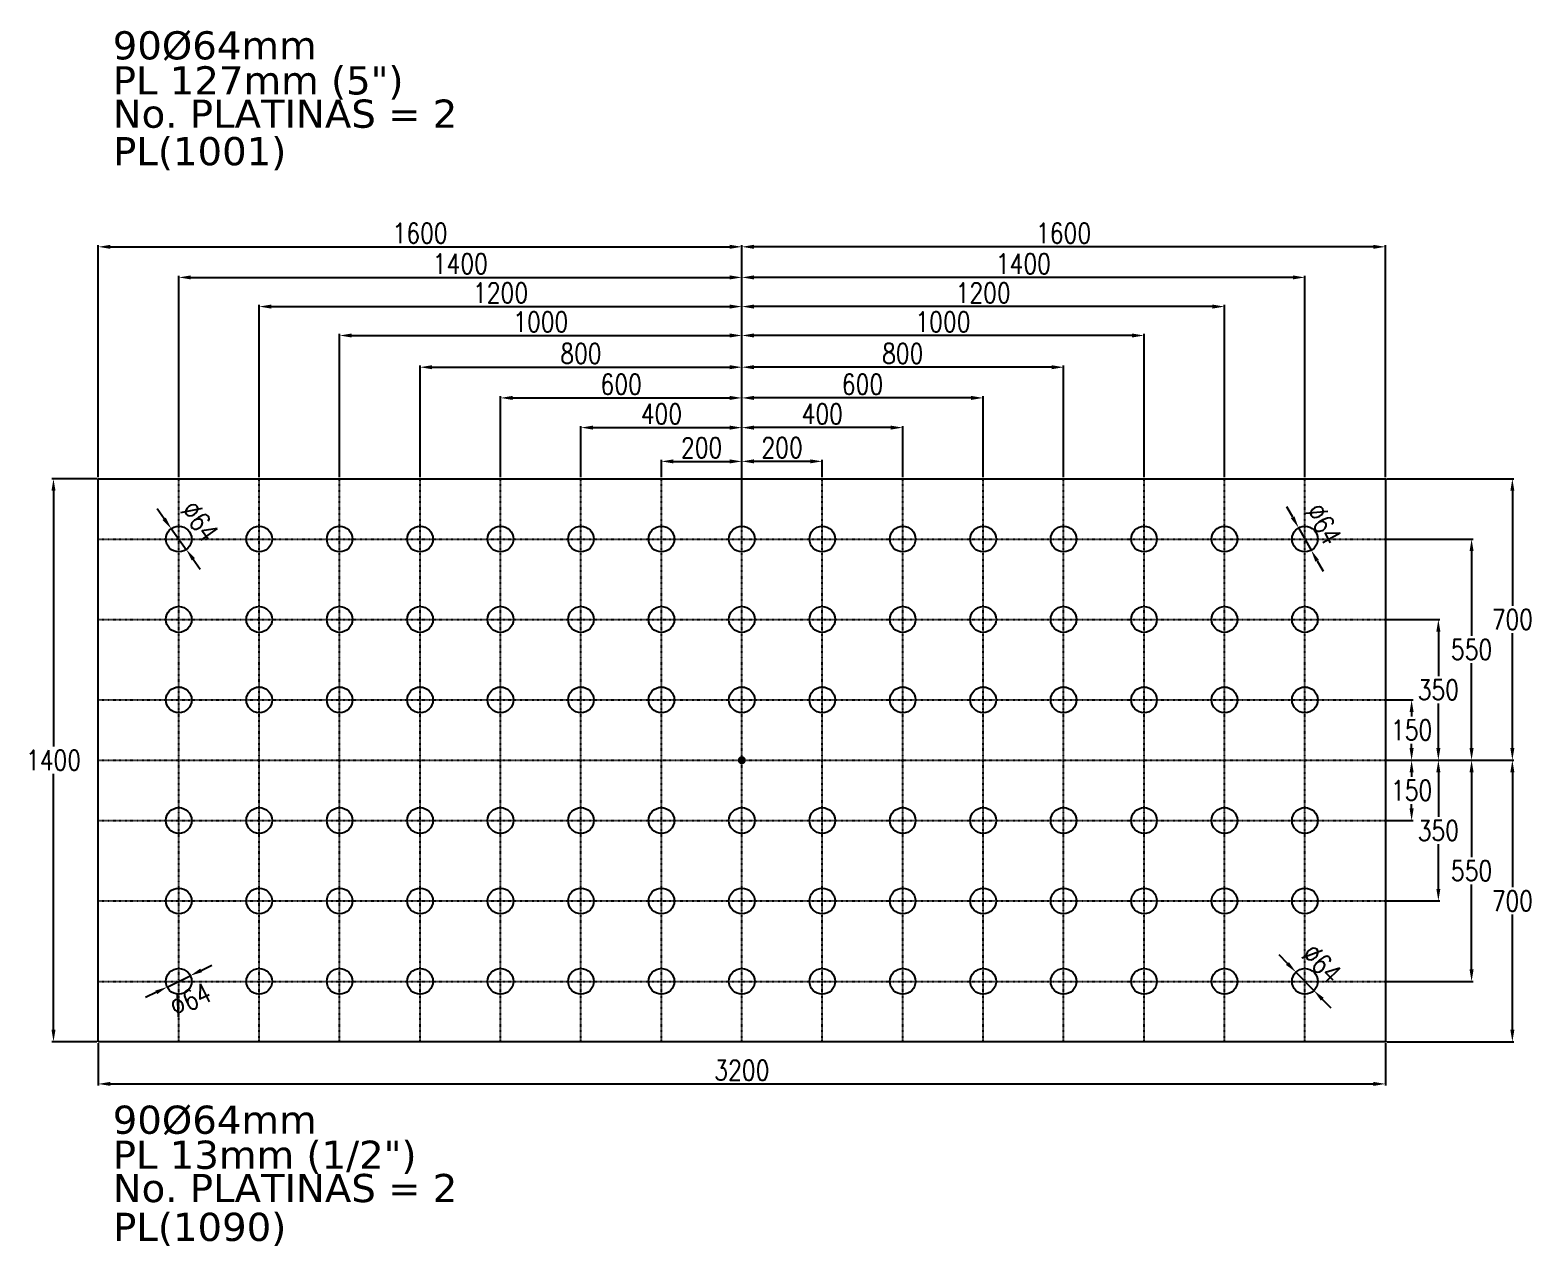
# Model space of a CAD drawing. Header units: millimetres. Extents: x 1541 to 289025, y -12015 to 47026.
# Drawn here: x 2086 to 5818, y 3907 to 6930 of the extents above; entities that cross this region are included whole.
import ezdxf

# ---------------------------------------------------------------- set-up
doc = ezdxf.new("R2010")
doc.units = ezdxf.units.MM
doc.header["$LTSCALE"] = 0.1
doc.linetypes.add('DASHDOT', pattern=[25.4, 12.7, -6.35, 0, -6.35])
for name, color, linetype in [('COTAS', 8, 'Continuous'), ('EJE PERNOS', 1, 'DASHDOT'), ('PERNOS', 3, 'Continuous'), ('PLATINA', 5, 'Continuous'), ('TEXTO GENERAL', 3, 'Continuous')]:
    doc.layers.add(name, color=color, linetype=linetype)
doc.styles.add('CNI_COTAS', font='romans.shx', dxfattribs={"width": 0.8})
doc.styles.add('VERDANA', font='verdana.ttf')
doc.dimstyles.new('1.3', dxfattribs={"dimscale": 0, "dimtxt": 50, "dimasz": 30, "dimexe": 4, "dimexo": 4, "dimgap": 9, "dimtad": 1, "dimdec": 0, "dimzin": 4, "dimdsep": 46, "dimtxsty": 'CNI_COTAS', "dimcen": 0, "dimclrd": 256, "dimclrt": 3, "dimadec": 0, "dimazin": 0, "dimtfac": 1, "dimtdec": 0, "dimtmove": 2, "dimatfit": 0, "dimfxl": 0.05, "dimtolj": 1, "dimtzin": 0, "dimarcsym": 0})

# ---------------------------------------------------------------- blocks, each defined once
blk = doc.blocks.new('*D2295')
at = {"layer": 'COTAS', "color": 0, "lineweight": -2, "ltscale": 3, "transparency": 16777216}
for p, q in [((5460.1, 5664.6), (5674.5, 5664.6)), ((5460.1, 5114.6), (5674.5, 5114.6))]:
    blk.add_line(p, q, dxfattribs=at)
at = {"layer": 'COTAS', "lineweight": -2, "ltscale": 3, "transparency": 16777216}
for p, q in [((5670.5, 5634.6), (5670.5, 5423.6)), ((5670.5, 5144.6), (5670.5, 5355.6))]:
    blk.add_line(p, q, dxfattribs=at)
at = {"layer": 'COTAS', "ltscale": 3, "transparency": 16777216}
for points in [[(5665.5, 5634.6), (5675.5, 5634.6), (5670.5, 5664.6)], [(5665.5, 5144.6), (5675.5, 5144.6), (5670.5, 5114.6)]]:
    blk.add_solid(points, dxfattribs=at)
at = {"layer": 'Defpoints', "color": 0, "ltscale": 3, "transparency": 16777216}
for p in [(5456.1, 5664.6), (5456.1, 5114.6), (5670.5, 5114.6)]:
    blk.add_point(p, dxfattribs=at)
at = {"layer": 'COTAS', "color": 3, "ltscale": 3, "transparency": 16777216, "insert": (5670.5, 5389.6), "char_height": 50, "attachment_point": 5, "rotation": 0.2, "style": 'CNI_COTAS'}
blk.add_mtext('\\A1;550', dxfattribs=at)
blk = doc.blocks.new('*D2738')
at = {"layer": 'COTAS', "color": 0, "lineweight": -2, "transparency": 16777216}
for p, q in [((2252.1, 5814.6), (2140.6, 5814.6)), ((2252.1, 4414.6), (2140.6, 4414.6))]:
    blk.add_line(p, q, dxfattribs=at)
at = {"layer": 'COTAS', "lineweight": -2, "transparency": 16777216}
for p, q in [((2144.6, 5784.6), (2144.6, 5148.6)), ((2144.6, 4444.6), (2144.6, 5080.6))]:
    blk.add_line(p, q, dxfattribs=at)
at = {"layer": 'COTAS', "transparency": 16777216}
for points in [[(2139.6, 5784.6), (2149.6, 5784.6), (2144.6, 5814.6)], [(2139.6, 4444.6), (2149.6, 4444.6), (2144.6, 4414.6)]]:
    blk.add_solid(points, dxfattribs=at)
at = {"layer": 'Defpoints', "color": 0, "transparency": 16777216}
for p in [(2144.6, 5814.6), (2256.1, 5814.6), (2256.1, 4414.6)]:
    blk.add_point(p, dxfattribs=at)
at = {"layer": 'COTAS', "color": 3, "transparency": 16777216, "insert": (2144.6, 5114.6), "char_height": 50, "attachment_point": 5, "rotation": 0.2, "style": 'CNI_COTAS'}
blk.add_mtext('\\A1;1400', dxfattribs=at)
blk = doc.blocks.new('*D2739')
at = {"layer": 'COTAS', "color": 0, "lineweight": -2, "transparency": 16777216}
for p, q in [((2256.1, 4410.6), (2256.1, 4305.6)), ((5456.1, 4410.6), (5456.1, 4305.6))]:
    blk.add_line(p, q, dxfattribs=at)
at = {"layer": 'COTAS', "lineweight": -2, "transparency": 16777216}
blk.add_line((2286.1, 4309.6), (5426.1, 4309.6), dxfattribs=at)
at = {"layer": 'COTAS', "transparency": 16777216}
for points in [[(2286.1, 4314.6), (2286.1, 4304.6), (2256.1, 4309.6)], [(5426.1, 4314.6), (5426.1, 4304.6), (5456.1, 4309.6)]]:
    blk.add_solid(points, dxfattribs=at)
at = {"layer": 'Defpoints', "color": 0, "transparency": 16777216}
for p in [(2256.1, 4414.6), (5456.1, 4414.6), (5456.1, 4309.6)]:
    blk.add_point(p, dxfattribs=at)
at = {"layer": 'COTAS', "color": 3, "transparency": 16777216, "insert": (3856.1, 4343.6), "char_height": 50, "attachment_point": 5, "style": 'CNI_COTAS'}
blk.add_mtext('\\A1;3200', dxfattribs=at)
blk = doc.blocks.new('*D2296')
at = {"layer": 'COTAS', "color": 0, "lineweight": -2, "ltscale": 3, "transparency": 16777216}
for p, q in [((5460.1, 5114.6), (5525.4, 5114.6)), ((5460.1, 4964.6), (5525.4, 4964.6))]:
    blk.add_line(p, q, dxfattribs=at)
at = {"layer": 'COTAS', "lineweight": -2, "ltscale": 3, "transparency": 16777216}
for p, q in [((5521.4, 5084.6), (5521.4, 5073.6)), ((5521.4, 4994.6), (5521.4, 5005.6))]:
    blk.add_line(p, q, dxfattribs=at)
at = {"layer": 'COTAS', "ltscale": 3, "transparency": 16777216}
for points in [[(5516.4, 5084.6), (5526.4, 5084.6), (5521.4, 5114.6)], [(5516.4, 4994.6), (5526.4, 4994.6), (5521.4, 4964.6)]]:
    blk.add_solid(points, dxfattribs=at)
at = {"layer": 'Defpoints', "color": 0, "ltscale": 3, "transparency": 16777216}
for p in [(5456.1, 5114.6), (5521.4, 5114.6), (5456.1, 4964.6)]:
    blk.add_point(p, dxfattribs=at)
at = {"layer": 'COTAS', "color": 3, "ltscale": 3, "transparency": 16777216, "insert": (5521.4, 5039.6), "char_height": 50, "attachment_point": 5, "rotation": 0.2, "style": 'CNI_COTAS'}
blk.add_mtext('\\A1;150', dxfattribs=at)
blk = doc.blocks.new('*D2297')
at = {"layer": 'COTAS', "color": 0, "lineweight": -2, "ltscale": 3, "transparency": 16777216}
for p, q in [((5460.1, 5114.6), (5591.9, 5114.6)), ((5460.1, 4764.6), (5591.9, 4764.6))]:
    blk.add_line(p, q, dxfattribs=at)
at = {"layer": 'COTAS', "lineweight": -2, "ltscale": 3, "transparency": 16777216}
for p, q in [((5587.9, 5084.6), (5587.9, 4973.6)), ((5587.9, 4794.6), (5587.9, 4905.6))]:
    blk.add_line(p, q, dxfattribs=at)
at = {"layer": 'COTAS', "ltscale": 3, "transparency": 16777216}
for points in [[(5582.9, 5084.6), (5592.9, 5084.6), (5587.9, 5114.6)], [(5582.9, 4794.6), (5592.9, 4794.6), (5587.9, 4764.6)]]:
    blk.add_solid(points, dxfattribs=at)
at = {"layer": 'Defpoints', "color": 0, "ltscale": 3, "transparency": 16777216}
for p in [(5456.1, 5114.6), (5587.9, 5114.6), (5456.1, 4764.6)]:
    blk.add_point(p, dxfattribs=at)
at = {"layer": 'COTAS', "color": 3, "ltscale": 3, "transparency": 16777216, "insert": (5587.9, 4939.6), "char_height": 50, "attachment_point": 5, "rotation": 0.2, "style": 'CNI_COTAS'}
blk.add_mtext('\\A1;350', dxfattribs=at)
blk = doc.blocks.new('*D2298')
at = {"layer": 'COTAS', "color": 0, "lineweight": -2, "ltscale": 3, "transparency": 16777216}
for p, q in [((5460.1, 5114.6), (5674.5, 5114.6)), ((5460.1, 4564.6), (5674.5, 4564.6))]:
    blk.add_line(p, q, dxfattribs=at)
at = {"layer": 'COTAS', "lineweight": -2, "ltscale": 3, "transparency": 16777216}
for p, q in [((5670.5, 5084.6), (5670.5, 4873.6)), ((5670.5, 4594.6), (5670.5, 4805.6))]:
    blk.add_line(p, q, dxfattribs=at)
at = {"layer": 'COTAS', "ltscale": 3, "transparency": 16777216}
for points in [[(5665.5, 5084.6), (5675.5, 5084.6), (5670.5, 5114.6)], [(5665.5, 4594.6), (5675.5, 4594.6), (5670.5, 4564.6)]]:
    blk.add_solid(points, dxfattribs=at)
at = {"layer": 'Defpoints', "color": 0, "ltscale": 3, "transparency": 16777216}
for p in [(5456.1, 5114.6), (5670.5, 5114.6), (5456.1, 4564.6)]:
    blk.add_point(p, dxfattribs=at)
at = {"layer": 'COTAS', "color": 3, "ltscale": 3, "transparency": 16777216, "insert": (5670.5, 4839.6), "char_height": 50, "attachment_point": 5, "rotation": 0.2, "style": 'CNI_COTAS'}
blk.add_mtext('\\A1;550', dxfattribs=at)
blk = doc.blocks.new('*D2299')
at = {"layer": 'COTAS', "color": 0, "lineweight": -2, "ltscale": 3, "transparency": 16777216}
for p, q in [((5460.1, 5114.6), (5775.9, 5114.6)), ((5460.1, 4414.6), (5775.9, 4414.6))]:
    blk.add_line(p, q, dxfattribs=at)
at = {"layer": 'COTAS', "lineweight": -2, "ltscale": 3, "transparency": 16777216}
for p, q in [((5771.9, 5084.6), (5771.9, 4798.6)), ((5771.9, 4444.6), (5771.9, 4730.6))]:
    blk.add_line(p, q, dxfattribs=at)
at = {"layer": 'COTAS', "ltscale": 3, "transparency": 16777216}
for points in [[(5766.9, 5084.6), (5776.9, 5084.6), (5771.9, 5114.6)], [(5766.9, 4444.6), (5776.9, 4444.6), (5771.9, 4414.6)]]:
    blk.add_solid(points, dxfattribs=at)
at = {"layer": 'Defpoints', "color": 0, "ltscale": 3, "transparency": 16777216}
for p in [(5456.1, 5114.6), (5771.9, 5114.6), (5456.1, 4414.6)]:
    blk.add_point(p, dxfattribs=at)
at = {"layer": 'COTAS', "color": 3, "ltscale": 3, "transparency": 16777216, "insert": (5771.9, 4764.6), "char_height": 50, "attachment_point": 5, "rotation": 0.2, "style": 'CNI_COTAS'}
blk.add_mtext('\\A1;700', dxfattribs=at)
blk = doc.blocks.new('*D2300')
at = {"layer": 'COTAS', "color": 0, "lineweight": -2, "ltscale": 3, "transparency": 16777216}
for p, q in [((3856.1, 5818.6), (3856.1, 5861.8)), ((4056.1, 5818.6), (4056.1, 5861.8))]:
    blk.add_line(p, q, dxfattribs=at)
at = {"layer": 'COTAS', "lineweight": -2, "ltscale": 3, "transparency": 16777216}
blk.add_line((4026.1, 5857.8), (3886.1, 5857.8), dxfattribs=at)
at = {"layer": 'COTAS', "ltscale": 3, "transparency": 16777216}
for points in [[(3886.1, 5862.8), (3886.1, 5852.8), (3856.1, 5857.8)], [(4026.1, 5862.8), (4026.1, 5852.8), (4056.1, 5857.8)]]:
    blk.add_solid(points, dxfattribs=at)
at = {"layer": 'Defpoints', "color": 0, "ltscale": 3, "transparency": 16777216}
for p in [(3856.1, 5857.8), (3856.1, 5814.6), (4056.1, 5814.6)]:
    blk.add_point(p, dxfattribs=at)
at = {"layer": 'COTAS', "color": 3, "ltscale": 3, "transparency": 16777216, "insert": (3956.1, 5891.8), "char_height": 50, "attachment_point": 5, "style": 'CNI_COTAS'}
blk.add_mtext('\\A1;200', dxfattribs=at)
blk = doc.blocks.new('*D2301')
at = {"layer": 'COTAS', "color": 0, "lineweight": -2, "ltscale": 3, "transparency": 16777216}
for p, q in [((3856.1, 5818.6), (3856.1, 5945.7)), ((4256.1, 5818.6), (4256.1, 5945.7))]:
    blk.add_line(p, q, dxfattribs=at)
at = {"layer": 'COTAS', "lineweight": -2, "ltscale": 3, "transparency": 16777216}
blk.add_line((4226.1, 5941.7), (3886.1, 5941.7), dxfattribs=at)
at = {"layer": 'COTAS', "ltscale": 3, "transparency": 16777216}
for points in [[(3886.1, 5946.7), (3886.1, 5936.7), (3856.1, 5941.7)], [(4226.1, 5946.7), (4226.1, 5936.7), (4256.1, 5941.7)]]:
    blk.add_solid(points, dxfattribs=at)
at = {"layer": 'Defpoints', "color": 0, "ltscale": 3, "transparency": 16777216}
for p in [(3856.1, 5941.7), (3856.1, 5814.6), (4256.1, 5814.6)]:
    blk.add_point(p, dxfattribs=at)
at = {"layer": 'COTAS', "color": 3, "ltscale": 3, "transparency": 16777216, "insert": (4056.1, 5975.7), "char_height": 50, "attachment_point": 5, "style": 'CNI_COTAS'}
blk.add_mtext('\\A1;400', dxfattribs=at)
blk = doc.blocks.new('*D2302')
at = {"layer": 'COTAS', "color": 0, "lineweight": -2, "ltscale": 3, "transparency": 16777216}
for p, q in [((3856.1, 5818.6), (3856.1, 6019.5)), ((4456.1, 5818.6), (4456.1, 6019.5))]:
    blk.add_line(p, q, dxfattribs=at)
at = {"layer": 'COTAS', "lineweight": -2, "ltscale": 3, "transparency": 16777216}
blk.add_line((4426.1, 6015.5), (3886.1, 6015.5), dxfattribs=at)
at = {"layer": 'COTAS', "ltscale": 3, "transparency": 16777216}
for points in [[(3886.1, 6020.5), (3886.1, 6010.5), (3856.1, 6015.5)], [(4426.1, 6020.5), (4426.1, 6010.5), (4456.1, 6015.5)]]:
    blk.add_solid(points, dxfattribs=at)
at = {"layer": 'Defpoints', "color": 0, "ltscale": 3, "transparency": 16777216}
for p in [(3856.1, 6015.5), (3856.1, 5814.6), (4456.1, 5814.6)]:
    blk.add_point(p, dxfattribs=at)
at = {"layer": 'COTAS', "color": 3, "ltscale": 3, "transparency": 16777216, "insert": (4156.1, 6049.5), "char_height": 50, "attachment_point": 5, "style": 'CNI_COTAS'}
blk.add_mtext('\\A1;600', dxfattribs=at)
blk = doc.blocks.new('*D2303')
at = {"layer": 'COTAS', "color": 0, "lineweight": -2, "ltscale": 3, "transparency": 16777216}
for p, q in [((3856.1, 5818.6), (3856.1, 6095.9)), ((4656.1, 5818.6), (4656.1, 6095.9))]:
    blk.add_line(p, q, dxfattribs=at)
at = {"layer": 'COTAS', "lineweight": -2, "ltscale": 3, "transparency": 16777216}
blk.add_line((4626.1, 6091.9), (3886.1, 6091.9), dxfattribs=at)
at = {"layer": 'COTAS', "ltscale": 3, "transparency": 16777216}
for points in [[(3886.1, 6096.9), (3886.1, 6086.9), (3856.1, 6091.9)], [(4626.1, 6096.9), (4626.1, 6086.9), (4656.1, 6091.9)]]:
    blk.add_solid(points, dxfattribs=at)
at = {"layer": 'Defpoints', "color": 0, "ltscale": 3, "transparency": 16777216}
for p in [(3856.1, 6091.9), (3856.1, 5814.6), (4656.1, 5814.6)]:
    blk.add_point(p, dxfattribs=at)
at = {"layer": 'COTAS', "color": 3, "ltscale": 3, "transparency": 16777216, "insert": (4256.1, 6125.9), "char_height": 50, "attachment_point": 5, "style": 'CNI_COTAS'}
blk.add_mtext('\\A1;800', dxfattribs=at)
blk = doc.blocks.new('*D2304')
at = {"layer": 'COTAS', "color": 0, "lineweight": -2, "ltscale": 3, "transparency": 16777216}
for p, q in [((3856.1, 5700.6), (3856.1, 6174.8)), ((4856.1, 5818.6), (4856.1, 6174.8))]:
    blk.add_line(p, q, dxfattribs=at)
at = {"layer": 'COTAS', "lineweight": -2, "ltscale": 3, "transparency": 16777216}
blk.add_line((4826.1, 6170.8), (3886.1, 6170.8), dxfattribs=at)
at = {"layer": 'COTAS', "ltscale": 3, "transparency": 16777216}
for points in [[(3886.1, 6175.8), (3886.1, 6165.8), (3856.1, 6170.8)], [(4826.1, 6175.8), (4826.1, 6165.8), (4856.1, 6170.8)]]:
    blk.add_solid(points, dxfattribs=at)
at = {"layer": 'Defpoints', "color": 0, "ltscale": 3, "transparency": 16777216}
for p in [(3856.1, 6170.8), (4856.1, 5814.6), (3856.1, 5696.6)]:
    blk.add_point(p, dxfattribs=at)
at = {"layer": 'COTAS', "color": 3, "ltscale": 3, "transparency": 16777216, "insert": (4356.1, 6204.8), "char_height": 50, "attachment_point": 5, "style": 'CNI_COTAS'}
blk.add_mtext('\\A1;1000', dxfattribs=at)
blk = doc.blocks.new('*D2305')
at = {"layer": 'COTAS', "color": 0, "lineweight": -2, "ltscale": 3, "transparency": 16777216}
for p, q in [((3856.1, 5818.6), (3856.1, 6246.7)), ((5056.1, 5818.6), (5056.1, 6246.7))]:
    blk.add_line(p, q, dxfattribs=at)
at = {"layer": 'COTAS', "lineweight": -2, "ltscale": 3, "transparency": 16777216}
blk.add_line((5026.1, 6242.7), (3886.1, 6242.7), dxfattribs=at)
at = {"layer": 'COTAS', "ltscale": 3, "transparency": 16777216}
for points in [[(3886.1, 6247.7), (3886.1, 6237.7), (3856.1, 6242.7)], [(5026.1, 6247.7), (5026.1, 6237.7), (5056.1, 6242.7)]]:
    blk.add_solid(points, dxfattribs=at)
at = {"layer": 'Defpoints', "color": 0, "ltscale": 3, "transparency": 16777216}
for p in [(3856.1, 6242.7), (3856.1, 5814.6), (5056.1, 5814.6)]:
    blk.add_point(p, dxfattribs=at)
at = {"layer": 'COTAS', "color": 3, "ltscale": 3, "transparency": 16777216, "insert": (4456.1, 6276.7), "char_height": 50, "attachment_point": 5, "style": 'CNI_COTAS'}
blk.add_mtext('\\A1;1200', dxfattribs=at)
blk = doc.blocks.new('*D2311')
at = {"layer": 'COTAS', "color": 0, "lineweight": -2, "ltscale": 3, "transparency": 16777216}
for p, q in [((3856.1, 5818.6), (3856.1, 6319.2)), ((5256.1, 5818.6), (5256.1, 6319.2))]:
    blk.add_line(p, q, dxfattribs=at)
at = {"layer": 'COTAS', "lineweight": -2, "ltscale": 3, "transparency": 16777216}
blk.add_line((5226.1, 6315.2), (3886.1, 6315.2), dxfattribs=at)
at = {"layer": 'COTAS', "ltscale": 3, "transparency": 16777216}
for points in [[(3886.1, 6320.2), (3886.1, 6310.2), (3856.1, 6315.2)], [(5226.1, 6320.2), (5226.1, 6310.2), (5256.1, 6315.2)]]:
    blk.add_solid(points, dxfattribs=at)
at = {"layer": 'Defpoints', "color": 0, "ltscale": 3, "transparency": 16777216}
for p in [(3856.1, 6315.2), (3856.1, 5814.6), (5256.1, 5814.6)]:
    blk.add_point(p, dxfattribs=at)
at = {"layer": 'COTAS', "color": 3, "ltscale": 3, "transparency": 16777216, "insert": (4556.1, 6349.2), "char_height": 50, "attachment_point": 5, "style": 'CNI_COTAS'}
blk.add_mtext('\\A1;1400', dxfattribs=at)
blk = doc.blocks.new('*D2744')
at = {"layer": 'COTAS', "color": 0, "lineweight": -2, "ltscale": 3, "transparency": 16777216}
for p, q in [((3856.1, 5818.6), (3856.1, 6395.3)), ((5456.1, 5818.6), (5456.1, 6395.3))]:
    blk.add_line(p, q, dxfattribs=at)
at = {"layer": 'COTAS', "lineweight": -2, "ltscale": 3, "transparency": 16777216}
blk.add_line((5426.1, 6391.3), (3886.1, 6391.3), dxfattribs=at)
at = {"layer": 'COTAS', "ltscale": 3, "transparency": 16777216}
for points in [[(3886.1, 6396.3), (3886.1, 6386.3), (3856.1, 6391.3)], [(5426.1, 6396.3), (5426.1, 6386.3), (5456.1, 6391.3)]]:
    blk.add_solid(points, dxfattribs=at)
at = {"layer": 'Defpoints', "color": 0, "ltscale": 3, "transparency": 16777216}
for p in [(3856.1, 6391.3), (3856.1, 5814.6), (5456.1, 5814.6)]:
    blk.add_point(p, dxfattribs=at)
at = {"layer": 'COTAS', "color": 3, "ltscale": 3, "transparency": 16777216, "insert": (4656.1, 6425.3), "char_height": 50, "attachment_point": 5, "style": 'CNI_COTAS'}
blk.add_mtext('\\A1;1600', dxfattribs=at)
blk = doc.blocks.new('*D2312')
at = {"layer": 'COTAS', "color": 0, "lineweight": -2, "ltscale": 3, "transparency": 16777216}
for p, q in [((3656.1, 5818.6), (3656.1, 5861.7)), ((3856.1, 5818.6), (3856.1, 5861.7))]:
    blk.add_line(p, q, dxfattribs=at)
at = {"layer": 'COTAS', "lineweight": -2, "ltscale": 3, "transparency": 16777216}
blk.add_line((3686.1, 5857.7), (3826.1, 5857.7), dxfattribs=at)
at = {"layer": 'COTAS', "ltscale": 3, "transparency": 16777216}
for points in [[(3686.1, 5862.7), (3686.1, 5852.7), (3656.1, 5857.7)], [(3826.1, 5862.7), (3826.1, 5852.7), (3856.1, 5857.7)]]:
    blk.add_solid(points, dxfattribs=at)
at = {"layer": 'Defpoints', "color": 0, "ltscale": 3, "transparency": 16777216}
for p in [(3856.1, 5857.7), (3656.1, 5814.6), (3856.1, 5814.6)]:
    blk.add_point(p, dxfattribs=at)
at = {"layer": 'COTAS', "color": 3, "ltscale": 3, "transparency": 16777216, "insert": (3756.1, 5891.7), "char_height": 50, "attachment_point": 5, "style": 'CNI_COTAS'}
blk.add_mtext('\\A1;200', dxfattribs=at)
blk = doc.blocks.new('*D2313')
at = {"layer": 'COTAS', "color": 0, "lineweight": -2, "ltscale": 3, "transparency": 16777216}
for p, q in [((3456.1, 5818.6), (3456.1, 5945.7)), ((3856.1, 5818.6), (3856.1, 5945.7))]:
    blk.add_line(p, q, dxfattribs=at)
at = {"layer": 'COTAS', "lineweight": -2, "ltscale": 3, "transparency": 16777216}
blk.add_line((3486.1, 5941.7), (3826.1, 5941.7), dxfattribs=at)
at = {"layer": 'COTAS', "ltscale": 3, "transparency": 16777216}
for points in [[(3486.1, 5946.7), (3486.1, 5936.7), (3456.1, 5941.7)], [(3826.1, 5946.7), (3826.1, 5936.7), (3856.1, 5941.7)]]:
    blk.add_solid(points, dxfattribs=at)
at = {"layer": 'Defpoints', "color": 0, "ltscale": 3, "transparency": 16777216}
for p in [(3856.1, 5941.7), (3456.1, 5814.6), (3856.1, 5814.6)]:
    blk.add_point(p, dxfattribs=at)
at = {"layer": 'COTAS', "color": 3, "ltscale": 3, "transparency": 16777216, "insert": (3656.1, 5975.7), "char_height": 50, "attachment_point": 5, "style": 'CNI_COTAS'}
blk.add_mtext('\\A1;400', dxfattribs=at)
blk = doc.blocks.new('*D2314')
at = {"layer": 'COTAS', "color": 0, "lineweight": -2, "ltscale": 3, "transparency": 16777216}
for p, q in [((3256.1, 5818.6), (3256.1, 6019.5)), ((3856.1, 5818.6), (3856.1, 6019.5))]:
    blk.add_line(p, q, dxfattribs=at)
at = {"layer": 'COTAS', "lineweight": -2, "ltscale": 3, "transparency": 16777216}
blk.add_line((3286.1, 6015.5), (3826.1, 6015.5), dxfattribs=at)
at = {"layer": 'COTAS', "ltscale": 3, "transparency": 16777216}
for points in [[(3286.1, 6020.5), (3286.1, 6010.5), (3256.1, 6015.5)], [(3826.1, 6020.5), (3826.1, 6010.5), (3856.1, 6015.5)]]:
    blk.add_solid(points, dxfattribs=at)
at = {"layer": 'Defpoints', "color": 0, "ltscale": 3, "transparency": 16777216}
for p in [(3856.1, 6015.5), (3256.1, 5814.6), (3856.1, 5814.6)]:
    blk.add_point(p, dxfattribs=at)
at = {"layer": 'COTAS', "color": 3, "ltscale": 3, "transparency": 16777216, "insert": (3556.1, 6049.5), "char_height": 50, "attachment_point": 5, "style": 'CNI_COTAS'}
blk.add_mtext('\\A1;600', dxfattribs=at)
blk = doc.blocks.new('*D2315')
at = {"layer": 'COTAS', "color": 0, "lineweight": -2, "ltscale": 3, "transparency": 16777216}
for p, q in [((3056.1, 5818.6), (3056.1, 6095.9)), ((3856.1, 5818.6), (3856.1, 6095.9))]:
    blk.add_line(p, q, dxfattribs=at)
at = {"layer": 'COTAS', "lineweight": -2, "ltscale": 3, "transparency": 16777216}
blk.add_line((3086.1, 6091.9), (3826.1, 6091.9), dxfattribs=at)
at = {"layer": 'COTAS', "ltscale": 3, "transparency": 16777216}
for points in [[(3086.1, 6096.9), (3086.1, 6086.9), (3056.1, 6091.9)], [(3826.1, 6096.9), (3826.1, 6086.9), (3856.1, 6091.9)]]:
    blk.add_solid(points, dxfattribs=at)
at = {"layer": 'Defpoints', "color": 0, "ltscale": 3, "transparency": 16777216}
for p in [(3856.1, 6091.9), (3056.1, 5814.6), (3856.1, 5814.6)]:
    blk.add_point(p, dxfattribs=at)
at = {"layer": 'COTAS', "color": 3, "ltscale": 3, "transparency": 16777216, "insert": (3456.1, 6125.9), "char_height": 50, "attachment_point": 5, "style": 'CNI_COTAS'}
blk.add_mtext('\\A1;800', dxfattribs=at)
blk = doc.blocks.new('*D2316')
at = {"layer": 'COTAS', "color": 0, "lineweight": -2, "ltscale": 3, "transparency": 16777216}
for p, q in [((2856.1, 5818.6), (2856.1, 6174.8)), ((3856.1, 5818.6), (3856.1, 6174.8))]:
    blk.add_line(p, q, dxfattribs=at)
at = {"layer": 'COTAS', "lineweight": -2, "ltscale": 3, "transparency": 16777216}
blk.add_line((2886.1, 6170.8), (3826.1, 6170.8), dxfattribs=at)
at = {"layer": 'COTAS', "ltscale": 3, "transparency": 16777216}
for points in [[(2886.1, 6175.8), (2886.1, 6165.8), (2856.1, 6170.8)], [(3826.1, 6175.8), (3826.1, 6165.8), (3856.1, 6170.8)]]:
    blk.add_solid(points, dxfattribs=at)
at = {"layer": 'Defpoints', "color": 0, "ltscale": 3, "transparency": 16777216}
for p in [(3856.1, 6170.8), (2856.1, 5814.6), (3856.1, 5814.6)]:
    blk.add_point(p, dxfattribs=at)
at = {"layer": 'COTAS', "color": 3, "ltscale": 3, "transparency": 16777216, "insert": (3356.1, 6204.8), "char_height": 50, "attachment_point": 5, "style": 'CNI_COTAS'}
blk.add_mtext('\\A1;1000', dxfattribs=at)
blk = doc.blocks.new('*D2317')
at = {"layer": 'COTAS', "color": 0, "lineweight": -2, "ltscale": 3, "transparency": 16777216}
for p, q in [((2656.1, 5818.6), (2656.1, 6246.7)), ((3856.1, 5818.6), (3856.1, 6246.7))]:
    blk.add_line(p, q, dxfattribs=at)
at = {"layer": 'COTAS', "lineweight": -2, "ltscale": 3, "transparency": 16777216}
blk.add_line((2686.1, 6242.7), (3826.1, 6242.7), dxfattribs=at)
at = {"layer": 'COTAS', "ltscale": 3, "transparency": 16777216}
for points in [[(2686.1, 6247.7), (2686.1, 6237.7), (2656.1, 6242.7)], [(3826.1, 6247.7), (3826.1, 6237.7), (3856.1, 6242.7)]]:
    blk.add_solid(points, dxfattribs=at)
at = {"layer": 'Defpoints', "color": 0, "ltscale": 3, "transparency": 16777216}
for p in [(3856.1, 6242.7), (2656.1, 5814.6), (3856.1, 5814.6)]:
    blk.add_point(p, dxfattribs=at)
at = {"layer": 'COTAS', "color": 3, "ltscale": 3, "transparency": 16777216, "insert": (3256.1, 6276.7), "char_height": 50, "attachment_point": 5, "style": 'CNI_COTAS'}
blk.add_mtext('\\A1;1200', dxfattribs=at)
blk = doc.blocks.new('*D2318')
at = {"layer": 'COTAS', "color": 0, "lineweight": -2, "ltscale": 3, "transparency": 16777216}
for p, q in [((2456.1, 5818.6), (2456.1, 6319.2)), ((3856.1, 5818.6), (3856.1, 6319.2))]:
    blk.add_line(p, q, dxfattribs=at)
at = {"layer": 'COTAS', "lineweight": -2, "ltscale": 3, "transparency": 16777216}
blk.add_line((2486.1, 6315.2), (3826.1, 6315.2), dxfattribs=at)
at = {"layer": 'COTAS', "ltscale": 3, "transparency": 16777216}
for points in [[(2486.1, 6320.2), (2486.1, 6310.2), (2456.1, 6315.2)], [(3826.1, 6320.2), (3826.1, 6310.2), (3856.1, 6315.2)]]:
    blk.add_solid(points, dxfattribs=at)
at = {"layer": 'Defpoints', "color": 0, "ltscale": 3, "transparency": 16777216}
for p in [(3856.1, 6315.2), (2456.1, 5814.6), (3856.1, 5814.6)]:
    blk.add_point(p, dxfattribs=at)
at = {"layer": 'COTAS', "color": 3, "ltscale": 3, "transparency": 16777216, "insert": (3156.1, 6349.2), "char_height": 50, "attachment_point": 5, "style": 'CNI_COTAS'}
blk.add_mtext('\\A1;1400', dxfattribs=at)
blk = doc.blocks.new('*D2319')
at = {"layer": 'COTAS', "color": 0, "lineweight": -2, "ltscale": 3, "transparency": 16777216}
for p, q in [((2256.1, 5818.6), (2256.1, 6395.3)), ((3856.1, 5818.6), (3856.1, 6395.3))]:
    blk.add_line(p, q, dxfattribs=at)
at = {"layer": 'COTAS', "lineweight": -2, "ltscale": 3, "transparency": 16777216}
blk.add_line((2286.1, 6391.3), (3826.1, 6391.3), dxfattribs=at)
at = {"layer": 'COTAS', "ltscale": 3, "transparency": 16777216}
for points in [[(2286.1, 6396.3), (2286.1, 6386.3), (2256.1, 6391.3)], [(3826.1, 6396.3), (3826.1, 6386.3), (3856.1, 6391.3)]]:
    blk.add_solid(points, dxfattribs=at)
at = {"layer": 'Defpoints', "color": 0, "ltscale": 3, "transparency": 16777216}
for p in [(3856.1, 6391.3), (2256.1, 5814.6), (3856.1, 5814.6)]:
    blk.add_point(p, dxfattribs=at)
at = {"layer": 'COTAS', "color": 3, "ltscale": 3, "transparency": 16777216, "insert": (3056.1, 6425.3), "char_height": 50, "attachment_point": 5, "style": 'CNI_COTAS'}
blk.add_mtext('\\A1;1600', dxfattribs=at)
blk = doc.blocks.new('*D2320')
at = {"layer": 'COTAS', "color": 0, "lineweight": -2, "ltscale": 3, "transparency": 16777216}
for p, q in [((5460.1, 5264.6), (5525.4, 5264.6)), ((5460.1, 5114.6), (5525.4, 5114.6))]:
    blk.add_line(p, q, dxfattribs=at)
at = {"layer": 'COTAS', "lineweight": -2, "ltscale": 3, "transparency": 16777216}
for p, q in [((5521.4, 5234.6), (5521.4, 5223.6)), ((5521.4, 5144.6), (5521.4, 5155.6))]:
    blk.add_line(p, q, dxfattribs=at)
at = {"layer": 'COTAS', "ltscale": 3, "transparency": 16777216}
for points in [[(5516.4, 5234.6), (5526.4, 5234.6), (5521.4, 5264.6)], [(5516.4, 5144.6), (5526.4, 5144.6), (5521.4, 5114.6)]]:
    blk.add_solid(points, dxfattribs=at)
at = {"layer": 'Defpoints', "color": 0, "ltscale": 3, "transparency": 16777216}
for p in [(5456.1, 5264.6), (5456.1, 5114.6), (5521.4, 5114.6)]:
    blk.add_point(p, dxfattribs=at)
at = {"layer": 'COTAS', "color": 3, "ltscale": 3, "transparency": 16777216, "insert": (5521.4, 5189.6), "char_height": 50, "attachment_point": 5, "rotation": 0.2, "style": 'CNI_COTAS'}
blk.add_mtext('\\A1;150', dxfattribs=at)
blk = doc.blocks.new('*D2321')
at = {"layer": 'COTAS', "color": 0, "lineweight": -2, "ltscale": 3, "transparency": 16777216}
for p, q in [((5460.1, 5464.6), (5591.9, 5464.6)), ((5460.1, 5114.6), (5591.9, 5114.6))]:
    blk.add_line(p, q, dxfattribs=at)
at = {"layer": 'COTAS', "lineweight": -2, "ltscale": 3, "transparency": 16777216}
for p, q in [((5587.9, 5434.6), (5587.9, 5323.6)), ((5587.9, 5144.6), (5587.9, 5255.6))]:
    blk.add_line(p, q, dxfattribs=at)
at = {"layer": 'COTAS', "ltscale": 3, "transparency": 16777216}
for points in [[(5582.9, 5434.6), (5592.9, 5434.6), (5587.9, 5464.6)], [(5582.9, 5144.6), (5592.9, 5144.6), (5587.9, 5114.6)]]:
    blk.add_solid(points, dxfattribs=at)
at = {"layer": 'Defpoints', "color": 0, "ltscale": 3, "transparency": 16777216}
for p in [(5456.1, 5464.6), (5456.1, 5114.6), (5587.9, 5114.6)]:
    blk.add_point(p, dxfattribs=at)
at = {"layer": 'COTAS', "color": 3, "ltscale": 3, "transparency": 16777216, "insert": (5587.9, 5289.6), "char_height": 50, "attachment_point": 5, "rotation": 0.2, "style": 'CNI_COTAS'}
blk.add_mtext('\\A1;350', dxfattribs=at)
blk = doc.blocks.new('*D2322')
at = {"layer": 'COTAS', "color": 0, "lineweight": -2, "ltscale": 3, "transparency": 16777216}
for p, q in [((5460.1, 5814.6), (5775.9, 5814.6)), ((5460.1, 5114.6), (5775.9, 5114.6))]:
    blk.add_line(p, q, dxfattribs=at)
at = {"layer": 'COTAS', "lineweight": -2, "ltscale": 3, "transparency": 16777216}
for p, q in [((5771.9, 5784.6), (5771.9, 5498.6)), ((5771.9, 5144.6), (5771.9, 5430.6))]:
    blk.add_line(p, q, dxfattribs=at)
at = {"layer": 'COTAS', "ltscale": 3, "transparency": 16777216}
for points in [[(5766.9, 5784.6), (5776.9, 5784.6), (5771.9, 5814.6)], [(5766.9, 5144.6), (5776.9, 5144.6), (5771.9, 5114.6)]]:
    blk.add_solid(points, dxfattribs=at)
at = {"layer": 'Defpoints', "color": 0, "ltscale": 3, "transparency": 16777216}
for p in [(5456.1, 5814.6), (5456.1, 5114.6), (5771.9, 5114.6)]:
    blk.add_point(p, dxfattribs=at)
at = {"layer": 'COTAS', "color": 3, "ltscale": 3, "transparency": 16777216, "insert": (5771.9, 5464.6), "char_height": 50, "attachment_point": 5, "rotation": 0.2, "style": 'CNI_COTAS'}
blk.add_mtext('\\A1;700', dxfattribs=at)
blk = doc.blocks.new('*D2745')
at = {"layer": 'COTAS', "lineweight": -2, "ltscale": 3, "transparency": 16777216}
for p, q in [((2511.7, 4591.9), (2538.7, 4605.1)), ((2427.3, 4550.6), (2484.8, 4578.7)), ((2400.4, 4537.4), (2373.4, 4524.2))]:
    blk.add_line(p, q, dxfattribs=at)
at = {"layer": 'COTAS', "ltscale": 3, "transparency": 16777216}
for points in [[(2509.6, 4596.4), (2513.9, 4587.4), (2484.8, 4578.7)], [(2398.2, 4541.9), (2402.5, 4532.9), (2427.3, 4550.6)]]:
    blk.add_solid(points, dxfattribs=at)
at = {"layer": 'Defpoints', "color": 0, "ltscale": 3, "transparency": 16777216}
for p in [(2484.8, 4578.7), (2427.3, 4550.6)]:
    blk.add_point(p, dxfattribs=at)
at = {"layer": 'COTAS', "color": 3, "ltscale": 3, "transparency": 16777216, "insert": (2485.1, 4518.7), "char_height": 50, "attachment_point": 5, "rotation": 26.0587, "style": 'CNI_COTAS'}
blk.add_mtext('\\A1;∅64', dxfattribs=at)
blk = doc.blocks.new('*D2746')
at = {"layer": 'COTAS', "lineweight": -2, "ltscale": 3, "transparency": 16777216}
for p, q in [((5225.7, 5718.7), (5211, 5744.8)), ((5240.4, 5692.5), (5271.7, 5636.7)), ((5286.4, 5610.6), (5301.1, 5584.4))]:
    blk.add_line(p, q, dxfattribs=at)
at = {"layer": 'COTAS', "ltscale": 3, "transparency": 16777216}
for points in [[(5230, 5721.1), (5221.3, 5716.2), (5240.4, 5692.5)], [(5290.8, 5613), (5282.1, 5608.1), (5271.7, 5636.7)]]:
    blk.add_solid(points, dxfattribs=at)
at = {"layer": 'Defpoints', "color": 0, "ltscale": 3, "transparency": 16777216}
for p in [(5240.4, 5692.5), (5271.7, 5636.7)]:
    blk.add_point(p, dxfattribs=at)
at = {"layer": 'COTAS', "color": 3, "ltscale": 3, "transparency": 16777216, "insert": (5302.8, 5701.5), "char_height": 50, "attachment_point": 5, "rotation": 299.3394, "style": 'CNI_COTAS'}
blk.add_mtext('\\A1;∅64', dxfattribs=at)
blk = doc.blocks.new('*D2747')
at = {"layer": 'COTAS', "lineweight": -2, "ltscale": 3, "transparency": 16777216}
for p, q in [((5212.7, 4609), (5191.7, 4630.4)), ((5233.7, 4587.5), (5278.4, 4541.8)), ((5299.4, 4520.3), (5320.4, 4498.9))]:
    blk.add_line(p, q, dxfattribs=at)
at = {"layer": 'COTAS', "ltscale": 3, "transparency": 16777216}
for points in [[(5216.3, 4612.5), (5209.1, 4605.5), (5233.7, 4587.5)], [(5303, 4523.8), (5295.8, 4516.8), (5278.4, 4541.8)]]:
    blk.add_solid(points, dxfattribs=at)
at = {"layer": 'Defpoints', "color": 0, "ltscale": 3, "transparency": 16777216}
for p in [(5233.7, 4587.5), (5278.4, 4541.8)]:
    blk.add_point(p, dxfattribs=at)
at = {"layer": 'COTAS', "color": 3, "ltscale": 3, "transparency": 16777216, "insert": (5297.9, 4608.2), "char_height": 50, "attachment_point": 5, "rotation": 314.3549, "style": 'CNI_COTAS'}
blk.add_mtext('\\A1;∅64', dxfattribs=at)
blk = doc.blocks.new('*D2748')
at = {"layer": 'COTAS', "lineweight": -2, "ltscale": 3, "transparency": 16777216}
for p, q in [((2419.9, 5715), (2402.4, 5739.4)), ((2437.4, 5690.6), (2474.7, 5638.6)), ((2492.2, 5614.3), (2509.7, 5589.9))]:
    blk.add_line(p, q, dxfattribs=at)
at = {"layer": 'COTAS', "ltscale": 3, "transparency": 16777216}
for points in [[(2424, 5717.9), (2415.8, 5712.1), (2437.4, 5690.6)], [(2496.3, 5617.2), (2488.1, 5611.4), (2474.7, 5638.6)]]:
    blk.add_solid(points, dxfattribs=at)
at = {"layer": 'Defpoints', "color": 0, "ltscale": 3, "transparency": 16777216}
for p in [(2437.4, 5690.6), (2474.7, 5638.6)]:
    blk.add_point(p, dxfattribs=at)
at = {"layer": 'COTAS', "color": 3, "ltscale": 3, "transparency": 16777216, "insert": (2508.4, 5708.1), "char_height": 50, "attachment_point": 5, "rotation": 305.6704, "style": 'CNI_COTAS'}
blk.add_mtext('\\A1;∅64', dxfattribs=at)
blk = doc.blocks.new('A$Cc6e462f4')
at = {"layer": 'COTAS', "color": 2, "ltscale": 3, "const_width": 10}
blk.add_lwpolyline([(3851.1, 5114.6, 1), (3861.1, 5114.6, 1)], format="xyb", close=True, dxfattribs=at)
at = {"layer": 'EJE PERNOS'}
for p, q in [((2456.1, 4414.6), (2456.1, 5814.6)), ((2656.1, 4414.6), (2656.1, 5814.6)), ((2856.1, 4414.6), (2856.1, 5814.6)), ((3056.1, 4414.6), (3056.1, 5814.6)), ((3256.1, 4414.6), (3256.1, 5814.6)), ((3456.1, 4414.6), (3456.1, 5814.6)), ((3656.1, 4414.6), (3656.1, 5814.6)), ((4056.1, 4414.6), (4056.1, 5814.6)), ((4256.1, 4414.6), (4256.1, 5814.6)), ((4456.1, 4414.6), (4456.1, 5814.6)), ((4656.1, 4414.6), (4656.1, 5814.6)), ((4856.1, 4414.6), (4856.1, 5814.6)), ((5056.1, 4414.6), (5056.1, 5814.6)), ((5256.1, 4414.6), (5256.1, 5814.6)), ((2256.1, 5664.6), (5456.1, 5664.6)), ((2256.1, 5464.6), (5456.1, 5464.6)), ((2256.1, 5264.6), (5456.1, 5264.6)), ((2256.1, 4964.6), (5456.1, 4964.6)), ((2256.1, 4764.6), (5456.1, 4764.6)), ((2256.1, 4564.6), (5456.1, 4564.6))]:
    blk.add_line(p, q, dxfattribs=at)
at = {"layer": 'EJE PERNOS', "color": 4}
for p, q in [((3856.1, 4414.6), (3856.1, 5814.6)), ((2256.1, 5114.6), (5456.1, 5114.6))]:
    blk.add_line(p, q, dxfattribs=at)
at = {"layer": 'PERNOS', "ltscale": 3}
for centre in [(2456.1, 5664.6), (2656.1, 5664.6), (2856.1, 5664.6), (3056.1, 5664.6), (3256.1, 5664.6), (3456.1, 5664.6), (3656.1, 5664.6), (3856.1, 5664.6), (4056.1, 5664.6), (4256.1, 5664.6), (4456.1, 5664.6), (4656.1, 5664.6), (4856.1, 5664.6), (5056.1, 5664.6), (5256.1, 5664.6), (2456.1, 5464.6), (2656.1, 5464.6), (2856.1, 5464.6), (3056.1, 5464.6), (3256.1, 5464.6), (3456.1, 5464.6), (3656.1, 5464.6), (3856.1, 5464.6), (4056.1, 5464.6), (4256.1, 5464.6), (4456.1, 5464.6), (4656.1, 5464.6), (4856.1, 5464.6), (5056.1, 5464.6), (5256.1, 5464.6), (2456.1, 5264.6), (2656.1, 5264.6), (2856.1, 5264.6), (3056.1, 5264.6), (3256.1, 5264.6), (3456.1, 5264.6), (3656.1, 5264.6), (3856.1, 5264.6), (4056.1, 5264.6), (4256.1, 5264.6), (4456.1, 5264.6), (4656.1, 5264.6), (4856.1, 5264.6), (5056.1, 5264.6), (5256.1, 5264.6), (2456.1, 4964.6), (2656.1, 4964.6), (2856.1, 4964.6), (3056.1, 4964.6), (3256.1, 4964.6), (3456.1, 4964.6), (3656.1, 4964.6), (3856.1, 4964.6), (4056.1, 4964.6), (4256.1, 4964.6), (4456.1, 4964.6), (4656.1, 4964.6), (4856.1, 4964.6), (5056.1, 4964.6), (5256.1, 4964.6), (2456.1, 4764.6), (2656.1, 4764.6), (2856.1, 4764.6), (3056.1, 4764.6), (3256.1, 4764.6), (3456.1, 4764.6), (3656.1, 4764.6), (3856.1, 4764.6), (4056.1, 4764.6), (4256.1, 4764.6), (4456.1, 4764.6), (4656.1, 4764.6), (4856.1, 4764.6), (5056.1, 4764.6), (5256.1, 4764.6), (2456.1, 4564.6), (2656.1, 4564.6), (2856.1, 4564.6), (3056.1, 4564.6), (3256.1, 4564.6), (3456.1, 4564.6), (3656.1, 4564.6), (3856.1, 4564.6), (4056.1, 4564.6), (4256.1, 4564.6), (4456.1, 4564.6), (4656.1, 4564.6), (4856.1, 4564.6), (5056.1, 4564.6), (5256.1, 4564.6)]:
    blk.add_circle(centre, 32, dxfattribs=at)
at = {"layer": 'PLATINA', "linetype": 'Continuous'}
blk.add_lwpolyline([(2256.1, 4414.6), (2256.1, 5814.6), (5456.1, 5814.6), (5456.1, 4414.6)], close=True, dxfattribs=at)
at = {"layer": 'TEXTO GENERAL', "color": 3, "style": 'VERDANA'}
for s, p in [('90%%C64mm', (2291.9, 6857.4)), ('PL 127mm (5")', (2291.9, 6770.3)), ('No. PLATINAS = 2', (2291.9, 6687.5)), ('PL(1001)', (2292.8, 6594.2)), ('90%%C64mm', (2291.9, 4185.6)), ('PL 13mm (1/2")', (2291.9, 4098.5)), ('No. PLATINAS = 2', (2291.9, 4015.7)), ('PL(1090)', (2292.8, 3919.2))]:
    blk.add_text(s, height=70, dxfattribs=at).set_placement(p)
at = {"layer": 'COTAS', "ltscale": 3}
for base, p1, p2, picture, middle in [((3856.1, 6391.3), (2256.1, 5814.6), (3856.1, 5814.6), '*D2319', (3056.1, 6425.3)), ((3856.1, 6391.3), (5456.1, 5814.6), (3856.1, 5814.6), '*D2744', (4656.1, 6425.3)), ((3856.1, 6315.2), (2456.1, 5814.6), (3856.1, 5814.6), '*D2318', (3156.1, 6349.2)), ((3856.1, 6315.2), (5256.1, 5814.6), (3856.1, 5814.6), '*D2311', (4556.1, 6349.2)), ((3856.1, 6242.7), (2656.1, 5814.6), (3856.1, 5814.6), '*D2317', (3256.1, 6276.7)), ((3856.1, 6242.7), (5056.1, 5814.6), (3856.1, 5814.6), '*D2305', (4456.1, 6276.7)), ((3856.1, 6170.8), (2856.1, 5814.6), (3856.1, 5814.6), '*D2316', (3356.1, 6204.8)), ((3856.1, 6170.8), (4856.1, 5814.6), (3856.1, 5696.6), '*D2304', (4356.1, 6204.8)), ((3856.1, 6091.9), (3056.1, 5814.6), (3856.1, 5814.6), '*D2315', (3456.1, 6125.9)), ((3856.1, 6091.9), (4656.1, 5814.6), (3856.1, 5814.6), '*D2303', (4256.1, 6125.9)), ((3856.1, 6015.5), (3256.1, 5814.6), (3856.1, 5814.6), '*D2314', (3556.1, 6049.5)), ((3856.1, 6015.5), (4456.1, 5814.6), (3856.1, 5814.6), '*D2302', (4156.1, 6049.5)), ((3856.1, 5941.7), (3456.1, 5814.6), (3856.1, 5814.6), '*D2313', (3656.1, 5975.7)), ((3856.1, 5941.7), (4256.1, 5814.6), (3856.1, 5814.6), '*D2301', (4056.1, 5975.7)), ((3856.1, 5857.7), (3656.1, 5814.6), (3856.1, 5814.6), '*D2312', (3756.1, 5891.7)), ((3856.1, 5857.8), (4056.1, 5814.6), (3856.1, 5814.6), '*D2300', (3956.1, 5891.8))]:
    dim = blk.add_linear_dim(base=base, p1=p1, p2=p2, dimstyle='1.3', override={"dimscale": 1}, dxfattribs=at)
    dim.commit()
    dim.dimension.update_dxf_attribs({"geometry": picture, "text_midpoint": middle})
at = {"layer": 'COTAS'}
dim = blk.add_linear_dim(base=(2144.6, 5814.6), p1=(2256.1, 4414.6), p2=(2256.1, 5814.6), angle=270, dimstyle='1.3', override={"dimscale": 1}, dxfattribs=at)
dim.commit()
dim.dimension.update_dxf_attribs({"geometry": '*D2738', "text_midpoint": (2144.6, 5114.6), "text_rotation": 0.2})
at = {"layer": 'COTAS', "ltscale": 3}
for p1, p2, picture, middle in [((2437.4, 5690.6), (2474.7, 5638.6), '*D2748', (2508.4, 5708.1)), ((5240.4, 5692.5), (5271.7, 5636.7), '*D2746', (5302.8, 5701.5)), ((5233.7, 4587.5), (5278.4, 4541.8), '*D2747', (5297.9, 4608.2)), ((2427.3, 4550.6), (2484.8, 4578.7), '*D2745', (2485.1, 4518.7))]:
    dim = blk.add_diameter_dim_2p(p1=p1, p2=p2, dimstyle='1.3', override={"dimscale": 1}, dxfattribs=at)
    dim.commit()
    dim.dimension.update_dxf_attribs({"geometry": picture, "text_midpoint": middle, "dimtype": 131})
for base, p1, picture, middle in [((5771.9, 5114.6), (5456.1, 5814.6), '*D2322', (5771.9, 5464.6)), ((5670.5, 5114.6), (5456.1, 5664.6), '*D2295', (5670.5, 5389.6)), ((5587.9, 5114.6), (5456.1, 5464.6), '*D2321', (5587.9, 5289.6)), ((5521.4, 5114.6), (5456.1, 5264.6), '*D2320', (5521.4, 5189.6)), ((5521.4, 5114.6), (5456.1, 4964.6), '*D2296', (5521.4, 5039.6)), ((5587.9, 5114.6), (5456.1, 4764.6), '*D2297', (5587.9, 4939.6)), ((5670.5, 5114.6), (5456.1, 4564.6), '*D2298', (5670.5, 4839.6)), ((5771.9, 5114.6), (5456.1, 4414.6), '*D2299', (5771.9, 4764.6))]:
    dim = blk.add_linear_dim(base=base, p1=p1, p2=(5456.1, 5114.6), angle=90, dimstyle='1.3', override={"dimscale": 1}, dxfattribs=at)
    dim.commit()
    dim.dimension.update_dxf_attribs({"geometry": picture, "text_midpoint": middle, "text_rotation": 0.2})
at = {"layer": 'COTAS'}
dim = blk.add_linear_dim(base=(5456.1, 4309.6), p1=(2256.1, 4414.6), p2=(5456.1, 4414.6), dimstyle='1.3', override={"dimscale": 1}, dxfattribs=at)
dim.commit()
dim.dimension.update_dxf_attribs({"geometry": '*D2739', "text_midpoint": (3856.1, 4343.6)})

msp = doc.modelspace()

# ---------------------------------------------------------------- block references
at = {"layer": 'COTAS'}
msp.add_blockref('A$Cc6e462f4', (0, 0), dxfattribs=at)

doc.saveas('drawing.dxf')
